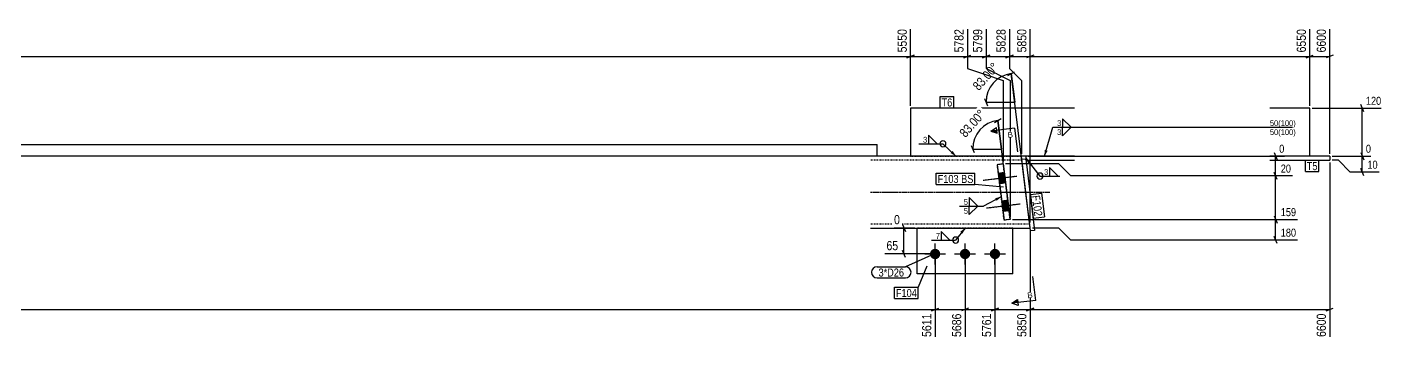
# Model space of a CAD drawing. Header units: millimetres. Extents: x 31 to 44434, y 9 to 1623.
# Drawn here: x 41038 to 44434, y 79 to 859 of the extents above; entities that cross this region are included whole.
import ezdxf

# ---------------------------------------------------------------- set-up
doc = ezdxf.new("R2010")
doc.units = ezdxf.units.MM
doc.linetypes.add('DXK_LINE_DOT2', pattern=[3.9198, 1.9599, -1.9599])
doc.linetypes.add('DXK_LINE_DOT3', pattern=[5.9187, 2.979, -0.9799, 0.9799, -0.9799])
for name, color, linetype in [('MÅLSÆTNING', 7, 'Continuous'), ('STÅL', 7, 'Continuous'), ('TEKST', 7, 'Continuous')]:
    doc.layers.add(name, color=color, linetype=linetype)
doc.styles.add('Arial', font='ARIAL.TTF', dxfattribs={"height": 0.2})
doc.styles.add('Arial Narrow', font='ARIALN.TTF', dxfattribs={"height": 0.2})

msp = doc.modelspace()

# ---------------------------------------------------------------- hatches: boundary and pattern name
at = {"layer": 'STÅL', "linetype": 'Continuous'}
for points in [[(43488.9, 469.3), (43485.8, 495.1), (43470.9, 493.3), (43474, 467.5)], [(43497.5, 399.8), (43494.3, 425.6), (43479.4, 423.8), (43482.6, 398)], [(43312.3, 304.6, -1), (43312.3, 278.6, -1)], [(43387.3, 304.6, -1), (43387.3, 278.6, -1)], [(43462.3, 304.6, -1), (43462.3, 278.6, -1)]]:
    msp.add_hatch(color=96, dxfattribs=at).paths.add_polyline_path(points)
at = {"layer": 'TEKST', "linetype": 'Continuous'}
for color, points in [(3, [(43356.3, 549.6), (43364.6, 536.6), (43351.1, 544.1)]), (3, [(43594.3, 549.9), (43586.5, 536.6), (43587.1, 552)]), (3, [(43545.9, 517.5), (43539.6, 531.6), (43551.8, 522.1)]), (3, [(43463, 431.3), (43478, 434.9), (43466.5, 424.6)]), (3, [(43375.1, 347.1), (43387.3, 356.6), (43381, 342.4)]), (30, [(43518.7, 177.5), (43519.6, 170.1), (43504.7, 168.2)])]:
    msp.add_hatch(color=color, dxfattribs=at).paths.add_polyline_path(points)

# ---------------------------------------------------------------- linework, layer by layer
at = {"layer": 'MÅLSÆTNING', "color": 7, "linetype": 'Continuous'}
for p, q in [((43250.9, 662.6), (43250.9, 854.6)), ((43250.9, 662.6), (43250.9, 854.6)), ((43498.5, 854.6), (43498.5, 755.9)), ((43550.6, 370.7), (43550.6, 854.6)), ((43550.6, 370.7), (43550.6, 854.6)), ((44250.9, 662.6), (44250.9, 854.6)), ((44300.9, 542.6), (44300.9, 854.6)), ((40360.9, 785.9), (43250.9, 785.9)), ((43259.9, 789.5), (43241.9, 782.3)), ((43241.9, 782.3), (43259.9, 789.5)), ((43498.5, 785.9), (43550.6, 785.9)), ((43559.6, 789.5), (43541.6, 782.3)), ((43559.6, 789.5), (43541.6, 782.3)), ((44241.9, 782.3), (44259.9, 789.5)), ((44250.9, 785.9), (44300.9, 785.9)), ((44309.9, 789.5), (44291.9, 782.3)), ((43494.7, 738.6), (43511.6, 747.9)), ((43498.5, 755.9), (43528.5, 725.9)), ((43498.5, 755.9), (43528.5, 725.9)), ((43500.1, 725.9), (43500.1, 384)), ((43500.1, 725.9), (43500.1, 384)), ((43549.9, 362.5), (43503.1, 743.3)), ((43503.1, 743.3), (43511.9, 671.8)), ((43528.5, 725.9), (43528.5, 542.6)), ((43528.5, 725.9), (43528.5, 542.6)), ((44256.9, 656.6), (44430, 656.6)), ((44386.2, 647.6), (44379, 665.6)), ((43461.2, 621.1), (43478.2, 630.5)), ((43483.4, 514.6), (43469.7, 625.8)), ((43469.7, 625.8), (43478.5, 554.3)), ((43402.9, 563.3), (43410.1, 545.3)), ((43406.5, 554.3), (43478.5, 554.3)), ((44161.9, 545.6), (44169.1, 527.6)), ((44379, 545.6), (44386.2, 527.6)), ((43622, 516.9), (43489.1, 516.9)), ((43622, 516.9), (43489.1, 516.9)), ((43545.6, 536.6), (44187.3, 536.6)), ((43652, 486.9), (43622, 516.9)), ((43652, 486.9), (43622, 516.9)), ((44165.5, 486.9), (44165.5, 536.6)), ((44300.9, 520.6), (44300.9, 84)), ((44306.9, 536.6), (44404.4, 536.6)), ((44322.6, 526.6), (44306.9, 526.6)), ((44352.6, 496.6), (44322.6, 526.6)), ((44382.6, 496.6), (44382.6, 536.6)), ((44207.7, 486.9), (43652, 486.9)), ((44207.7, 486.9), (43652, 486.9)), ((44169.1, 477.9), (44161.9, 495.9)), ((44169.1, 477.9), (44161.9, 495.9)), ((44165.5, 378), (44165.5, 486.9)), ((44424.8, 496.6), (44352.6, 496.6)), ((44386.2, 487.6), (44379, 505.6)), ((43506.1, 378), (44220.5, 378)), ((43506.1, 378), (44220.5, 378)), ((44161.9, 387), (44169.1, 369)), ((44161.9, 387), (44169.1, 369)), ((44165.5, 326.6), (44165.5, 378)), ((43261.3, 356.6), (43209.5, 356.6)), ((43230.7, 365.6), (43237.9, 347.6)), ((43234.3, 291.6), (43234.3, 356.6)), ((43550.6, 350.6), (43550.6, 84)), ((43550.6, 350.6), (43550.6, 84)), ((43622, 356.6), (43556.6, 356.6)), ((43652, 326.6), (43622, 356.6)), ((44220.5, 326.6), (43652, 326.6)), ((44169.1, 317.6), (44161.9, 335.6)), ((43306.3, 291.6), (43186.1, 291.6)), ((43237.9, 282.6), (43230.7, 300.6)), ((43312.3, 285.6), (43312.3, 84)), ((43312.3, 285.6), (43312.3, 84)), ((43387.3, 285.6), (43387.3, 84)), ((43387.3, 285.6), (43387.3, 84)), ((43462.3, 285.6), (43462.3, 84)), ((43462.3, 285.6), (43462.3, 84)), ((40425.9, 152.7), (43312.3, 152.7)), ((43303.3, 149.1), (43321.3, 156.3)), ((43303.3, 149.1), (43321.3, 156.3)), ((43312.3, 152.7), (43387.3, 152.7)), ((43396.3, 156.3), (43378.3, 149.1)), ((43396.3, 156.3), (43378.3, 149.1)), ((43387.3, 152.7), (43462.3, 152.7)), ((43471.3, 156.3), (43453.3, 149.1)), ((43453.3, 149.1), (43471.3, 156.3)), ((43462.3, 152.7), (43550.6, 152.7)), ((43559.6, 156.3), (43541.6, 149.1)), ((43541.6, 149.1), (43559.6, 156.3)), ((43550.6, 152.7), (44300.9, 152.7)), ((44291.9, 149.1), (44309.9, 156.3))]:
    msp.add_line(p, q, dxfattribs=at)
msp.add_arc((43478.5, 554.3), 72, 97, 180, dxfattribs=at)
at = {"layer": 'STÅL', "color": 2, "linetype": 'Continuous'}
for p, q in [((43661.4, 656.6), (43250.9, 656.6)), ((43250.9, 656.6), (43250.9, 536.6)), ((44250.9, 656.6), (44150.9, 656.6)), ((44250.9, 536.6), (44250.9, 656.6)), ((43528.5, 536.6), (43150.9, 536.6)), ((43483.1, 516.9), (43468.2, 515.1)), ((43468.2, 515.1), (43485.3, 376.2)), ((43483.1, 516.9), (43500.1, 378)), ((43539.6, 536.6), (43528.5, 536.6)), ((43549.7, 363.8), (43528.5, 536.6)), ((43529.5, 528.6), (43539.4, 529.8)), ((43539.4, 529.8), (43561.4, 350.8)), ((43661.4, 536.6), (43539.6, 536.6)), ((43539.6, 536.6), (43539.6, 528.4)), ((43539.8, 526.6), (43661.4, 526.6)), ((44300.9, 536.6), (44150.9, 536.6)), ((44150.9, 526.6), (44300.9, 526.6)), ((44300.9, 536.6), (44300.9, 526.6)), ((43500.1, 378), (43485.3, 376.2)), ((43150.9, 356.6), (43550.6, 356.6)), ((43267.3, 241.6), (43267.3, 356.6)), ((43507.3, 241.6), (43507.3, 356.6)), ((43551.5, 349.6), (43549.7, 363.8)), ((43561.4, 350.8), (43551.5, 349.6)), ((43507.3, 241.6), (43267.3, 241.6))]:
    msp.add_line(p, q, dxfattribs=at)
at = {"layer": 'STÅL', "color": 7, "linetype": 'DXK_LINE_DOT2'}
for p, q in [((43529.8, 526.6), (43150.9, 526.6)), ((43250.9, 536.6), (43528.5, 536.6)), ((43483.1, 516.9), (43468.2, 515.1)), ((43485.3, 376.2), (43468.2, 515.1)), ((43500.1, 378), (43483.1, 516.9)), ((43549.7, 363.8), (43529.5, 528.6)), ((43661.4, 536.6), (43539.6, 536.6)), ((43539.6, 526.6), (43539.6, 528.4)), ((43539.6, 526.6), (43539.8, 526.6)), ((44250.9, 536.6), (44150.9, 536.6)), ((43500.1, 378), (43485.3, 376.2)), ((43549.4, 366.6), (43150.9, 366.6)), ((43507.3, 356.6), (43267.3, 356.6)), ((43550.4, 358.5), (43549.7, 363.8)), ((43550.6, 356.6), (43550.4, 358.5))]:
    msp.add_line(p, q, dxfattribs=at)
at = {"layer": 'STÅL', "color": 96, "linetype": 'DXK_LINE_DOT2'}
for p, q in [((43517.1, 485.9), (43432.8, 475.5)), ((43485.8, 495.1), (43470.9, 493.3)), ((43488.9, 469.3), (43474, 467.5)), ((43525.7, 416.4), (43441.3, 406)), ((43494.3, 425.6), (43479.4, 423.8)), ((43497.5, 399.8), (43482.6, 398))]:
    msp.add_line(p, q, dxfattribs=at)
at = {"layer": 'STÅL', "color": 96, "linetype": 'Continuous'}
for p, q in [((43517.1, 485.9), (43432.8, 475.5)), ((43485.8, 495.1), (43470.9, 493.3)), ((43488.9, 469.3), (43474, 467.5)), ((43525.7, 416.4), (43441.3, 406)), ((43494.3, 425.6), (43479.4, 423.8)), ((43497.5, 399.8), (43482.6, 398)), ((43312.3, 265.6), (43312.3, 317.6)), ((43387.3, 265.6), (43387.3, 317.6)), ((43462.3, 265.6), (43462.3, 317.6)), ((43286.3, 291.6), (43338.3, 291.6)), ((43361.3, 291.6), (43413.3, 291.6)), ((43436.3, 291.6), (43488.3, 291.6))]:
    msp.add_line(p, q, dxfattribs=at)
at = {"layer": 'STÅL', "color": 7, "linetype": 'DXK_LINE_DOT3'}
msp.add_line((43150.9, 446.6), (43599.6, 446.6), dxfattribs=at)
at = {"layer": 'TEKST', "color": 30, "linetype": 'Continuous'}
for p, q in [((43467.6, 593.7), (43465.8, 608.6)), ((43504.7, 168.2), (43518.7, 177.5))]:
    msp.add_line(p, q, dxfattribs=at)
at = {"layer": 'TEKST', "color": 3, "linetype": 'Continuous'}
for p, q in [((43478, 434.9), (43433.9, 411.7)), ((43387.3, 356.6), (43363.8, 326.5))]:
    msp.add_line(p, q, dxfattribs=at)
for centre, start, end in [((43331.9, 567.4), 90, 270), ((43331.9, 567.4), 270, 90), ((43363.8, 326.5), 90, 270), ((43363.8, 326.5), 270, 90)]:
    msp.add_arc(centre, 7.5, start, end, dxfattribs=at)

# ---------------------------------------------------------------- wipeouts: each hides what was drawn before it
at = {"color": 0}
for points in [[(43628.3, 610.7), (43628.3, 628.1), (43616.8, 628.1), (43616.8, 610.7)], [(43292.6, 569.2), (43292.6, 586.6), (43281, 586.6), (43281, 569.2)], [(43371.2, 469.4), (43371.2, 490.4), (43318.7, 490.4), (43318.7, 469.4)], [(43234.5, 235.2), (43234.5, 256.2), (43170.6, 256.2), (43170.6, 235.2)], [(43266.7, 183.9), (43266.7, 204.9), (43214.2, 204.9), (43214.2, 183.9)]]:
    msp.add_wipeout(points, dxfattribs=at).dxf.layer = 'TEKST'

# ---------------------------------------------------------------- next in the draw order: linework, layer by layer
at = {"layer": 'TEKST', "color": 3, "linetype": 'Continuous'}
for p, q in [((43652.9, 608.9), (43631.4, 630.3)), ((43631.4, 630.3), (43631.4, 608.9)), ((43317.1, 567.4), (43295.6, 588.8)), ((43295.6, 588.8), (43295.6, 567.4)), ((43631.4, 608.9), (43652.9, 608.9)), ((43271.7, 567.4), (43331.9, 567.4)), ((43295.6, 567.4), (43317.1, 567.4))]:
    msp.add_line(p, q, dxfattribs=at)

# ---------------------------------------------------------------- next in the draw order: texts
at = {"layer": 'TEKST', "color": 3, "style": 'Arial Narrow'}
msp.add_text('3', height=14.3, dxfattribs=at).set_placement((43282.2, 570.4))

# ---------------------------------------------------------------- next in the draw order: wipeouts: each hides what was drawn before it
at = {"color": 0, "linetype": 'Continuous'}
for points, layer in [([(44296.1, 859.4), (44262.5, 859.4), (44262.5, 791.3), (44296.1, 791.3)], 'MÅLSÆTNING'), ([(44191.5, 540.8), (44191.5, 570.2), (44170.3, 570.2), (44170.3, 540.8)], 'MÅLSÆTNING'), ([(44408.6, 540.8), (44408.6, 570.2), (44387.4, 570.2), (44387.4, 540.8)], 'MÅLSÆTNING'), ([(44208.1, 491.1), (44208.1, 520.5), (44174.1, 520.5), (44174.1, 491.1)], 'MÅLSÆTNING'), ([(44220.9, 382.2), (44220.9, 411.6), (44174.1, 411.6), (44174.1, 382.2)], 'MÅLSÆTNING'), ([(43228.9, 361.4), (43228.9, 395), (43204.7, 395), (43204.7, 361.4)], 'MÅLSÆTNING'), ([(44220.9, 330.8), (44220.9, 360.2), (44174.1, 360.2), (44174.1, 330.8)], 'MÅLSÆTNING'), ([(43224.5, 296.4), (43224.5, 330), (43185.7, 330), (43185.7, 296.4)], 'MÅLSÆTNING'), ([(43307.5, 147.3), (43273.9, 147.3), (43273.9, 79.2), (43307.5, 79.2)], 'MÅLSÆTNING'), ([(43382.5, 147.3), (43348.9, 147.3), (43348.9, 79.2), (43382.5, 79.2)], 'MÅLSÆTNING'), ([(43457.5, 147.3), (43423.9, 147.3), (43423.9, 79.2), (43457.5, 79.2)], 'MÅLSÆTNING'), ([(43545.8, 147.3), (43512.2, 147.3), (43512.2, 79.2), (43545.8, 79.2)], 'MÅLSÆTNING'), ([(44296.1, 147.3), (44262.5, 147.3), (44262.5, 79.2), (44296.1, 79.2)], 'MÅLSÆTNING'), ([(43557.4, 182.3), (43555.6, 197.1), (43542.4, 195.5), (43544.2, 180.6)], 'TEKST')]:
    msp.add_wipeout(points, dxfattribs=at).dxf.layer = layer
at = {"color": 0}
for points, layer in [([(43447.3, 640.9), (43422.1, 663.1), (43363.6, 597), (43388.8, 574.8)], 'MÅLSÆTNING'), ([(43163.4, 540.8), (43163.4, 555.8), (40514.7, 555.8), (40514.7, 540.8)], 'TEKST'), ([(44270.4, 501.6), (44270.4, 522.6), (44243.5, 522.6), (44243.5, 501.6)], 'TEKST'), ([(43371.2, 469.4), (43371.2, 490.4), (43318.7, 490.4), (43318.7, 469.4)], 'TEKST'), ([(43595.8, 488.4), (43595.8, 505.8), (43584.3, 505.8), (43584.3, 488.4)], 'TEKST'), ([(43394.6, 413.5), (43394.6, 430.9), (43383, 430.9), (43383, 413.5)], 'TEKST'), ([(43561.4, 385.2), (43582.3, 387.7), (43575.9, 439.8), (43555, 437.2)], 'TEKST'), ([(43324.5, 328.3), (43324.5, 345.7), (43312.9, 345.7), (43312.9, 328.3)], 'TEKST'), ([(43234.5, 235.2), (43234.5, 256.2), (43170.6, 256.2), (43170.6, 235.2)], 'TEKST'), ([(43266.7, 183.9), (43266.7, 204.9), (43214.2, 204.9), (43214.2, 183.9)], 'TEKST')]:
    msp.add_wipeout(points, dxfattribs=at).dxf.layer = layer

# ---------------------------------------------------------------- next in the draw order: hatches: boundary and pattern name
at = {"layer": 'TEKST', "linetype": 'Continuous'}
msp.add_hatch(color=30, dxfattribs=at).paths.add_polyline_path([(43466.7, 601.1), (43467.6, 593.7), (43451.8, 599.3)])

# ---------------------------------------------------------------- next in the draw order: linework, layer by layer
at = {"layer": 'MÅLSÆTNING', "color": 7, "linetype": 'Continuous'}
for p, q in [((44250.9, 662.6), (44250.9, 854.6)), ((43550.6, 785.9), (44250.9, 785.9)), ((44241.9, 782.3), (44259.9, 789.5)), ((43436.3, 680.8), (43443.5, 662.8)), ((43439.9, 671.8), (43511.9, 671.8))]:
    msp.add_line(p, q, dxfattribs=at)
msp.add_arc((43511.9, 671.8), 72, 97, 180, dxfattribs=at)
at = {"layer": 'TEKST', "color": 30, "linetype": 'Continuous'}
for p, q in [((43451.8, 599.3), (43465.8, 608.6)), ((43451.8, 599.3), (43467.6, 593.7)), ((43518.7, 177.5), (43520.5, 162.6)), ((43520.5, 162.6), (43504.7, 168.2))]:
    msp.add_line(p, q, dxfattribs=at)
at = {"layer": 'TEKST', "color": 3, "linetype": 'Continuous'}
for p, q in [((43364.6, 536.6), (43331.9, 567.4)), ((43539.6, 531.6), (43575, 486.6)), ((43575, 486.6), (43624.6, 486.6)), ((43620.4, 486.6), (43598.9, 508.1)), ((43598.9, 508.1), (43598.9, 486.6)), ((43598.9, 486.6), (43620.4, 486.6)), ((43419.1, 411.7), (43397.7, 433.1)), ((43397.7, 433.1), (43397.7, 411.7)), ((43397.7, 411.7), (43419.1, 411.7)), ((43349, 326.5), (43327.6, 348)), ((43327.6, 348), (43327.6, 326.5)), ((43303.6, 326.5), (43363.8, 326.5)), ((43327.6, 326.5), (43349, 326.5))]:
    msp.add_line(p, q, dxfattribs=at)
at = {"layer": 'TEKST', "color": 7, "linetype": 'Continuous'}
for p, q in [((43315.1, 465.8), (43315.1, 494)), ((43311.2, 291.6), (43238.1, 259.8)), ((43167, 259.8), (43238.1, 259.8)), ((43291.7, 261.5), (43270.3, 208.5)), ((43167, 231.6), (43238.1, 231.6)), ((43210.6, 208.5), (43270.3, 208.5)), ((43210.6, 180.3), (43210.6, 208.5)), ((43270.3, 180.3), (43270.3, 208.5)), ((43564.3, 175.5), (43557, 235.1)), ((43210.6, 180.3), (43270.3, 180.3)), ((43564.3, 175.5), (43504.7, 168.2))]:
    msp.add_line(p, q, dxfattribs=at)
at = {"layer": 'TEKST', "color": 3, "linetype": 'Continuous'}
for start, end in [(90, 270), (270, 90)]:
    msp.add_arc((43575, 486.6), 7.5, start, end, dxfattribs=at)
at = {"layer": 'TEKST', "color": 7, "linetype": 'Continuous'}
for centre, start, end in [((43167, 245.7), 90, 270), ((43238.1, 245.7), 270, 90)]:
    msp.add_arc(centre, 14.1, start, end, dxfattribs=at)

# ---------------------------------------------------------------- next in the draw order: texts
at = {"layer": 'MÅLSÆTNING', "color": 3, "linetype": 'Continuous', "style": 'Arial Narrow'}
for s, p in [('6600', (44291.3, 796.1)), ('5611', (43302.7, 84)), ('5686', (43377.7, 84)), ('5761', (43452.7, 84)), ('5850', (43541, 84)), ('6600', (44291.3, 84))]:
    msp.add_text(s, height=22.91, rotation=90.0002, dxfattribs=at).set_placement(p)
at = {"layer": 'MÅLSÆTNING', "color": 3, "style": 'Arial Narrow'}
msp.add_text('83.00°', height=22.91, rotation=48.5009, dxfattribs=at).set_placement((43388.4, 581.6))
at = {"layer": 'MÅLSÆTNING', "color": 3, "linetype": 'Continuous', "style": 'Arial Narrow'}
for s, height, p in [('0', 20, (44174.5, 545)), ('20', 20.04, (44178.3, 495.3)), ('0', 22.9, (43209.5, 366.2)), ('159', 20.04, (44178.3, 386.4)), ('180', 20.04, (44178.3, 335)), ('65', 22.91, (43190.5, 301.2))]:
    msp.add_text(s, height=height, dxfattribs=at).set_placement(p)
at = {"layer": 'TEKST', "color": 3, "style": 'Arial Narrow'}
for s, height, p in [('3', 14.3, (43585.5, 489.6)), ('7', 14.3, (43314.1, 329.5)), ('3*D26', 20.04, (43170.6, 235.2)), ('F104', 20.04, (43214.2, 183.9))]:
    msp.add_text(s, height=height, dxfattribs=at).set_placement(p)
at = {"layer": 'TEKST', "color": 3, "linetype": 'Continuous', "style": 'Arial'}
msp.add_text('B', height=14.3, rotation=7.0015, dxfattribs=at).set_placement((43544.2, 180.6))

# ---------------------------------------------------------------- next in the draw order: wipeouts: each hides what was drawn before it
at = {"color": 0, "linetype": 'Continuous'}
for points, layer in [([(44425.2, 500.8), (44425.2, 530.2), (44391.2, 530.2), (44391.2, 500.8)], 'MÅLSÆTNING'), ([(44208.9, 610.7), (44208.9, 628.1), (43666.4, 628.1), (43666.4, 610.7)], 'TEKST'), ([(43628.3, 588.2), (43628.3, 605.6), (43616.8, 605.6), (43616.8, 588.2)], 'TEKST')]:
    msp.add_wipeout(points, dxfattribs=at).dxf.layer = layer
at = {"color": 0}
for points in [[(43355.3, 660.8), (43355.3, 681.8), (43328.5, 681.8), (43328.5, 660.8)], [(43163.4, 540.8), (43163.4, 555.8), (40514.7, 555.8), (40514.7, 540.8)], [(44270.4, 501.6), (44270.4, 522.6), (44243.5, 522.6), (44243.5, 501.6)], [(43408.2, 469.4), (43408.2, 490.4), (43377.5, 490.4), (43377.5, 469.4)], [(43561.4, 385.2), (43582.3, 387.7), (43575.9, 439.8), (43555, 437.2)]]:
    msp.add_wipeout(points, dxfattribs=at).dxf.layer = 'TEKST'

# ---------------------------------------------------------------- next in the draw order: linework, layer by layer
at = {"layer": 'MÅLSÆTNING', "color": 7, "linetype": 'Continuous'}
for p, q in [((44382.6, 536.6), (44382.6, 656.6)), ((44379, 545.6), (44386.2, 527.6)), ((44306.9, 536.6), (44404.4, 536.6))]:
    msp.add_line(p, q, dxfattribs=at)
at = {"layer": 'TEKST', "color": 3, "linetype": 'Continuous'}
for p, q in [((43586.5, 536.6), (43607.5, 608.9)), ((43631.4, 608.9), (43652.9, 608.9)), ((43652.9, 608.9), (43631.4, 587.4)), ((43631.4, 587.4), (43631.4, 608.9))]:
    msp.add_line(p, q, dxfattribs=at)
at = {"layer": 'TEKST', "color": 7, "linetype": 'Continuous'}
for p, q in [((40467.7, 565.4), (43167, 565.4)), ((43167, 537.2), (43167, 565.4)), ((40467.7, 537.2), (43167, 537.2)), ((44239.9, 526.2), (44274, 526.2)), ((44239.9, 498), (44239.9, 526.2)), ((44274, 498), (44274, 526.2)), ((44239.9, 498), (44274, 498)), ((43551, 440.4), (43579, 443.8)), ((43579, 443.8), (43586.3, 384.6)), ((43551, 440.4), (43558.3, 381.2)), ((43558.3, 381.2), (43586.3, 384.6))]:
    msp.add_line(p, q, dxfattribs=at)

# ---------------------------------------------------------------- next in the draw order: texts
at = {"layer": 'MÅLSÆTNING', "color": 3, "linetype": 'Continuous', "style": 'Arial Narrow'}
for s, height, p in [('0', 20, (44391.6, 545)), ('10', 20.04, (44395.4, 505))]:
    msp.add_text(s, height=height, dxfattribs=at).set_placement(p)
at = {"layer": 'TEKST', "color": 3, "style": 'Arial Narrow'}
for s, height, p in [('3', 14.3, (43618, 611.9)), ('T5', 20.04, (44243.5, 501.6))]:
    msp.add_text(s, height=height, dxfattribs=at).set_placement(p)
at = {"layer": 'TEKST', "color": 3, "linetype": 'Continuous', "style": 'Arial Narrow'}
msp.add_text('3', height=14.3, dxfattribs=at).set_placement((43618, 589.4))
at = {"layer": 'TEKST', "color": 3, "style": 'Arial Narrow'}
msp.add_text('F102', height=20.04, rotation=-82.9987, dxfattribs=at).set_placement((43555, 437.2))

# ---------------------------------------------------------------- next in the draw order: wipeouts: each hides what was drawn before it
at = {"color": 0, "linetype": 'Continuous'}
for points, layer in [([(44246.1, 859.4), (44212.5, 859.4), (44212.5, 791.3), (44246.1, 791.3)], 'MÅLSÆTNING'), ([(43394.6, 391), (43394.6, 408.4), (43383, 408.4), (43383, 391)], 'TEKST')]:
    msp.add_wipeout(points, dxfattribs=at).dxf.layer = layer
at = {"color": 0}
for points, layer in [([(43480.7, 758.3), (43455.5, 780.6), (43397.1, 714.5), (43422.2, 692.2)], 'MÅLSÆTNING'), ([(43355.3, 660.8), (43355.3, 681.8), (43328.5, 681.8), (43328.5, 660.8)], 'TEKST'), ([(43408.2, 469.4), (43408.2, 490.4), (43377.5, 490.4), (43377.5, 469.4)], 'TEKST')]:
    msp.add_wipeout(points, dxfattribs=at).dxf.layer = layer

# ---------------------------------------------------------------- next in the draw order: linework, layer by layer
at = {"layer": 'MÅLSÆTNING', "color": 7, "linetype": 'Continuous'}
for p, q in [((43393.1, 854.6), (43393.1, 755.9)), ((43440.1, 854.6), (43440.1, 755.9)), ((43440.1, 854.6), (43440.1, 755.9)), ((43384.1, 782.3), (43402.1, 789.5)), ((43393.1, 785.9), (43440.1, 785.9)), ((43431.1, 782.3), (43449.1, 789.5)), ((43489.5, 782.3), (43507.5, 789.5)), ((43393.1, 755.9), (43483.1, 725.9)), ((43393.1, 755.9), (43483.1, 725.9)), ((43440.1, 755.9), (43500.1, 725.9)), ((43440.1, 755.9), (43500.1, 725.9)), ((43483.1, 725.9), (43483.1, 522.9)), ((43483.1, 725.9), (43483.1, 522.9))]:
    msp.add_line(p, q, dxfattribs=at)
at = {"layer": 'TEKST', "color": 7, "linetype": 'Continuous'}
for p, q in [((43324.9, 685.4), (43358.9, 685.4)), ((43324.9, 657.2), (43324.9, 685.4)), ((43358.9, 657.2), (43358.9, 685.4)), ((43324.9, 657.2), (43358.9, 657.2)), ((43315.1, 494), (43411.8, 494)), ((43411.8, 465.8), (43411.8, 494)), ((43315.1, 465.8), (43411.8, 465.8)), ((43483.7, 459.1), (43411.8, 465.8))]:
    msp.add_line(p, q, dxfattribs=at)
at = {"layer": 'TEKST', "color": 3, "linetype": 'Continuous'}
for p, q in [((43373.7, 411.7), (43433.9, 411.7)), ((43397.7, 411.7), (43419.1, 411.7)), ((43419.1, 411.7), (43397.7, 390.3)), ((43397.7, 390.3), (43397.7, 411.7))]:
    msp.add_line(p, q, dxfattribs=at)

# ---------------------------------------------------------------- next in the draw order: texts
at = {"layer": 'MÅLSÆTNING', "color": 3, "linetype": 'Continuous', "style": 'Arial Narrow'}
msp.add_text('6550', height=22.91, rotation=90.0002, dxfattribs=at).set_placement((44241.3, 796.1))
at = {"layer": 'MÅLSÆTNING', "color": 3, "style": 'Arial Narrow'}
msp.add_text('83.00°', height=22.91, rotation=48.5009, dxfattribs=at).set_placement((43421.8, 699))
at = {"layer": 'TEKST', "color": 3, "style": 'Arial Narrow'}
for s, height, p in [('T6', 20.04, (43328.5, 660.8)), ('F103', 20.04, (43318.7, 469.4)), ('BS', 20.04, (43377.5, 469.4)), ('5', 14.3, (43384.2, 414.7))]:
    msp.add_text(s, height=height, dxfattribs=at).set_placement(p)
at = {"layer": 'TEKST', "color": 3, "linetype": 'Continuous', "style": 'Arial Narrow'}
msp.add_text('5', height=14.3, dxfattribs=at).set_placement((43384.2, 392.2))

# ---------------------------------------------------------------- next in the draw order: wipeouts: each hides what was drawn before it
at = {"color": 0, "linetype": 'Continuous'}
for points, layer in [([(44434.2, 660.8), (44434.2, 690.2), (44387.4, 690.2), (44387.4, 660.8)], 'MÅLSÆTNING'), ([(44208.9, 588.2), (44208.9, 605.6), (43666.4, 605.6), (43666.4, 588.2)], 'TEKST')]:
    msp.add_wipeout(points, dxfattribs=at).dxf.layer = layer

# ---------------------------------------------------------------- next in the draw order: linework, layer by layer
at = {"layer": 'TEKST', "color": 3, "linetype": 'Continuous'}
msp.add_line((43607.5, 608.9), (44207.7, 608.9), dxfattribs=at)

# ---------------------------------------------------------------- next in the draw order: texts
at = {"layer": 'MÅLSÆTNING', "color": 3, "linetype": 'Continuous', "style": 'Arial Narrow'}
msp.add_text('120', height=20.04, dxfattribs=at).set_placement((44391.6, 665))
at = {"layer": 'TEKST', "color": 3, "linetype": 'Continuous', "style": 'Arial Narrow'}
for p in [(44151.1, 611.9), (44151.1, 589.4)]:
    msp.add_text('50(100)', height=14.32, dxfattribs=at).set_placement(p)

# ---------------------------------------------------------------- next in the draw order: wipeouts: each hides what was drawn before it
at = {"color": 0, "linetype": 'Continuous'}
for points, layer in [([(43545.8, 859.4), (43512.2, 859.4), (43512.2, 791.3), (43545.8, 791.3)], 'MÅLSÆTNING'), ([(43508.1, 583.6), (43506.3, 598.5), (43493.1, 596.8), (43494.9, 581.9)], 'TEKST')]:
    msp.add_wipeout(points, dxfattribs=at).dxf.layer = layer

# ---------------------------------------------------------------- next in the draw order: linework, layer by layer
at = {"layer": 'MÅLSÆTNING', "color": 7, "linetype": 'Continuous'}
for p, q in [((43498.5, 854.6), (43498.5, 755.9)), ((43440.1, 785.9), (43498.5, 785.9)), ((43507.5, 789.5), (43489.5, 782.3))]:
    msp.add_line(p, q, dxfattribs=at)
at = {"layer": 'TEKST', "color": 7, "linetype": 'Continuous'}
for q in [(43451.8, 599.3), (43518.7, 547.1)]:
    msp.add_line((43511.4, 606.6), q, dxfattribs=at)

# ---------------------------------------------------------------- next in the draw order: texts
at = {"layer": 'MÅLSÆTNING', "color": 3, "linetype": 'Continuous', "style": 'Arial Narrow'}
msp.add_text('5850', height=22.91, rotation=90.0002, dxfattribs=at).set_placement((43541, 796.1))
at = {"layer": 'TEKST', "color": 3, "linetype": 'Continuous', "style": 'Arial'}
msp.add_text('B', height=14.3, rotation=7.0015, dxfattribs=at).set_placement((43494.9, 581.9))

# ---------------------------------------------------------------- next in the draw order: wipeouts: each hides what was drawn before it
at = {"color": 0, "linetype": 'Continuous'}
msp.add_wipeout([(43493.7, 859.4), (43460.1, 859.4), (43460.1, 791.3), (43493.7, 791.3)], dxfattribs=at).dxf.layer = 'MÅLSÆTNING'

# ---------------------------------------------------------------- next in the draw order: linework, layer by layer
at = {"layer": 'MÅLSÆTNING', "color": 7, "linetype": 'Continuous'}
msp.add_line((43449.1, 789.5), (43431.1, 782.3), dxfattribs=at)

# ---------------------------------------------------------------- next in the draw order: texts
at = {"layer": 'MÅLSÆTNING', "color": 3, "linetype": 'Continuous', "style": 'Arial Narrow'}
msp.add_text('5828', height=22.91, rotation=90.0002, dxfattribs=at).set_placement((43488.9, 796.1))

# ---------------------------------------------------------------- next in the draw order: wipeouts: each hides what was drawn before it
at = {"color": 0, "linetype": 'Continuous'}
msp.add_wipeout([(43435.3, 859.4), (43401.7, 859.4), (43401.7, 791.3), (43435.3, 791.3)], dxfattribs=at).dxf.layer = 'MÅLSÆTNING'

# ---------------------------------------------------------------- next in the draw order: linework, layer by layer
at = {"layer": 'MÅLSÆTNING', "color": 7, "linetype": 'Continuous'}
for p, q in [((43393.1, 854.6), (43393.1, 755.9)), ((43250.9, 785.9), (43393.1, 785.9)), ((43384.1, 782.3), (43402.1, 789.5))]:
    msp.add_line(p, q, dxfattribs=at)

# ---------------------------------------------------------------- next in the draw order: texts
at = {"layer": 'MÅLSÆTNING', "color": 3, "linetype": 'Continuous', "style": 'Arial Narrow'}
msp.add_text('5799', height=22.91, rotation=90.0002, dxfattribs=at).set_placement((43430.5, 796.1))

# ---------------------------------------------------------------- next in the draw order: wipeouts: each hides what was drawn before it
at = {"color": 0, "linetype": 'Continuous'}
for points in [[(43246.1, 859.4), (43212.5, 859.4), (43212.5, 791.3), (43246.1, 791.3)], [(43388.3, 859.4), (43354.7, 859.4), (43354.7, 791.3), (43388.3, 791.3)]]:
    msp.add_wipeout(points, dxfattribs=at).dxf.layer = 'MÅLSÆTNING'

# ---------------------------------------------------------------- next in the draw order: texts
at = {"layer": 'MÅLSÆTNING', "color": 3, "linetype": 'Continuous', "style": 'Arial Narrow'}
for s, p in [('5550', (43241.3, 796.1)), ('5782', (43383.5, 796.1))]:
    msp.add_text(s, height=22.91, rotation=90.0002, dxfattribs=at).set_placement(p)

doc.saveas('drawing.dxf')
